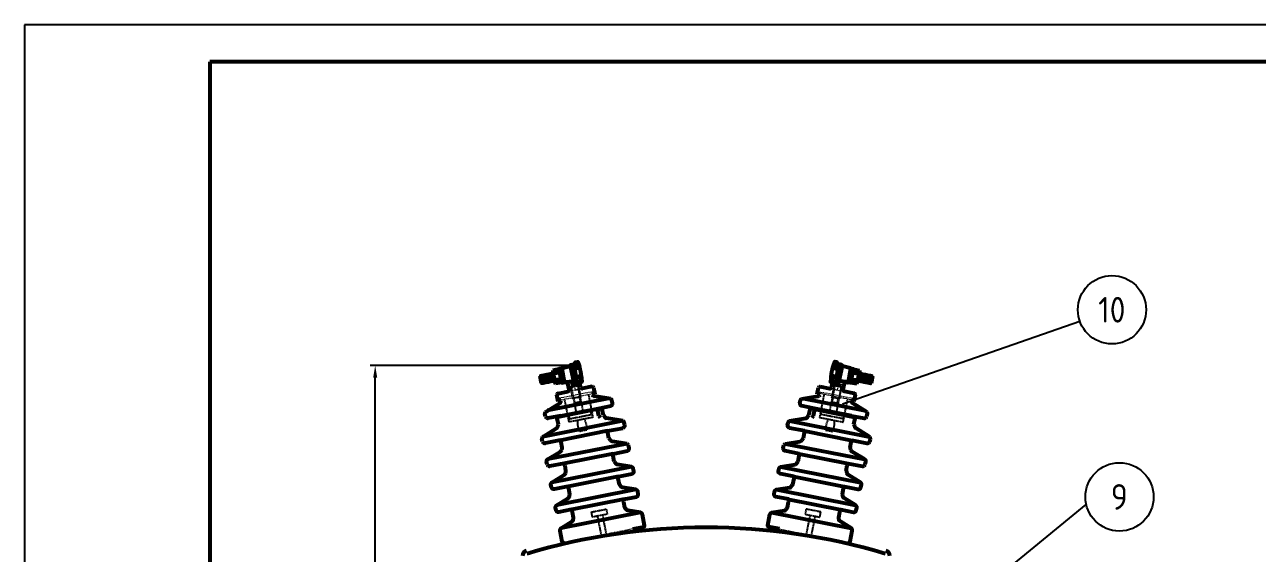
# Model space of a CAD drawing. Header units: millimetres. Extents: x 119255 to 128417, y -8474 to -5265.
# Drawn here: x 124628 to 126130, y -6438 to -5795 of the extents above; entities that cross this region are included whole.
import ezdxf
from ezdxf.enums import TextEntityAlignment as Align

# ---------------------------------------------------------------- set-up
doc = ezdxf.new("R2010")
doc.units = ezdxf.units.MM
doc.header["$LTSCALE"] = 3
doc.linetypes.add('CENTER', pattern=[2, 1.25, -0.25, 0.25, -0.25])
doc.linetypes.add('HIDDEN', pattern=[0.375, 0.25, -0.125])
for name, color, linetype in [('A', 3, 'Continuous'), ('D', 11, 'HIDDEN'), ('S', 254, 'Continuous')]:
    doc.layers.add(name, color=color, linetype=linetype)
for name, color, linetype, lineweight in [('图层1', 1, 'CENTER', 13), ('标注、文本', 3, 'Continuous', 25), ('粗实线', 4, 'Continuous', 53)]:
    doc.layers.add(name, color=color, linetype=linetype, lineweight=lineweight)
doc.styles.add('ST_WIN', font='isocp2.shx', dxfattribs={"bigfont": 'hzdxfst.shx'})
doc.styles.add('TH_GBDIM', font='romans.shx', dxfattribs={"width": 0.8, "bigfont": 'gbcbig.shx'})
doc.dimstyles.new('TH_GBDIM1', dxfattribs={"dimscale": 3, "dimtxt": 3.5, "dimasz": 2.5, "dimexe": 2, "dimexo": 0, "dimgap": 1.5, "dimtad": 1, "dimdec": 1, "dimzin": 0, "dimdsep": 46, "dimtxsty": 'TH_GBDIM', "dimcen": 2.5, "dimclrd": 3, "dimclre": 256, "dimclrt": 2, "dimadec": 0, "dimazin": 0, "dimtfac": 0.714286, "dimtdec": 1, "dimtmove": 0, "dimatfit": 3, "dimfxl": 0, "dimtzin": 0, "dimlwd": -1, "dimlwe": -1, "dimarcsym": 0})

# ---------------------------------------------------------------- blocks, each defined once
blk = doc.blocks.new('*D12')
at = {"layer": 'Defpoints', "color": 0}
for p in [(125054.7, -6209.7), (125291.7, -6209.7), (125212.6, -7304.6)]:
    blk.add_point(p, dxfattribs=at)
at = {"layer": '标注、文本'}
for p, q in [((125291.7, -6209.7), (125048.7, -6209.7)), ((125212.6, -7304.6), (125048.7, -7304.6))]:
    blk.add_line(p, q, dxfattribs=at)
at = {"layer": '标注、文本', "color": 3}
blk.add_line((125054.7, -7289.6), (125054.7, -6224.7), dxfattribs=at)
for points in [[(125052.2, -6224.7), (125057.2, -6224.7), (125054.7, -6209.7)], [(125052.2, -7289.6), (125057.2, -7289.6), (125054.7, -7304.6)]]:
    blk.add_solid(points, dxfattribs=at)
at = {"layer": '标注、文本', "color": 2, "insert": (125037.7, -6757.2), "char_height": 21, "attachment_point": 5, "rotation": 90, "style": 'TH_GBDIM'}
blk.add_mtext("50.79''", dxfattribs=at)

msp = doc.modelspace()

# ---------------------------------------------------------------- linework, layer by layer
at = {"layer": 'A'}
msp.add_line((125624.33, -6256.29), (125913.36, -6155.54), dxfattribs=at)
for centre in [(125952.62, -6141.86), (125961.75, -6369.71)]:
    msp.add_circle(centre, 41.58, dxfattribs=at)
at = {"layer": 'D'}
for p, q in [((125301.41, -6234.34), (125304.01, -6247.48)), ((125614.73, -6234.34), (125612.14, -6247.48)), ((125293.64, -6235.88), (125299.47, -6266.56)), ((125296.8, -6248.9), (125295.48, -6249.16)), ((125298.09, -6255.42), (125296.8, -6248.9)), ((125304.01, -6247.48), (125303.47, -6247.59)), ((125303.47, -6247.59), (125304.75, -6254.11)), ((125304.01, -6247.48), (125304.25, -6247.43)), ((125304.25, -6247.43), (125307.7, -6264.93)), ((125314.51, -6244.95), (125320.01, -6272.84)), ((125601.64, -6244.95), (125596.13, -6272.84)), ((125611.89, -6247.43), (125608.44, -6264.93)), ((125612.68, -6247.59), (125611.39, -6254.11)), ((125612.14, -6247.48), (125611.89, -6247.43)), ((125612.14, -6247.48), (125612.68, -6247.59)), ((125622.5, -6235.88), (125616.68, -6266.56)), ((125618.06, -6255.42), (125619.34, -6248.9)), ((125619.34, -6248.9), (125620.67, -6249.16)), ((125291.09, -6278.55), (125285.58, -6250.66)), ((125304.75, -6254.11), (125298.09, -6255.42)), ((125611.39, -6254.11), (125618.06, -6255.42)), ((125625.06, -6278.55), (125630.56, -6250.66)), ((125320.01, -6272.84), (125291.09, -6278.55)), ((125596.13, -6272.84), (125625.06, -6278.55)), ((125325.46, -6393.13), (125330.04, -6416.31)), ((125331.61, -6391.91), (125336.18, -6415.1)), ((125584.54, -6391.91), (125579.96, -6415.1)), ((125584.54, -6391.91), (125579.96, -6415.1)), ((125590.69, -6393.13), (125586.11, -6416.31)), ((125590.69, -6393.13), (125586.11, -6416.31))]:
    msp.add_line(p, q, dxfattribs=at)
for points in [[(125296.79, -6231.3), (125293.32, -6234.36), (125293.64, -6235.88), (125301.41, -6234.34), (125301.11, -6232.82), (125301.41, -6234.34), (125302.2, -6234.19), (125304.79, -6247.33), (125305.73, -6247.96), (125294.85, -6250.1), (125295.48, -6249.16), (125292.88, -6236.03), (125293.64, -6235.88)], [(125619.35, -6231.3), (125622.82, -6234.36), (125622.5, -6235.88), (125614.73, -6234.34), (125615.03, -6232.82), (125614.73, -6234.34), (125613.95, -6234.19), (125611.35, -6247.33), (125610.41, -6247.96), (125621.3, -6250.1), (125620.67, -6249.16), (125623.26, -6236.03), (125622.5, -6235.88)], [(125309.81, -6274.86), (125310.04, -6275.98), (125311.58, -6280.47), (125312.2, -6283.6), (125312.46, -6286.2), (125312.47, -6288.34), (125303.94, -6290.02), (125302.8, -6287.04), (125301.99, -6283.99), (125301.55, -6280.33), (125301.51, -6277.67), (125301.28, -6276.54)], [(125606.33, -6274.86), (125606.11, -6275.98), (125604.56, -6280.47), (125603.94, -6283.6), (125603.68, -6286.2), (125603.67, -6288.34), (125612.2, -6290.02), (125613.35, -6287.04), (125614.15, -6283.99), (125614.6, -6280.33), (125614.64, -6277.67), (125614.86, -6276.54)]]:
    msp.add_lwpolyline(points, dxfattribs=at)
for points in [[(125309.32, -6266.14), (125298.29, -6268.32), (125291.08, -6269.74, 0.2828752), (125290.52, -6270.26, 0.1118496), (125290.5, -6270.67), (125291.28, -6274.64), (125318.34, -6269.3), (125317.56, -6265.33, 0.4142136), (125316.62, -6264.7), (125309.24, -6266.13)], [(125606.83, -6266.14), (125617.86, -6268.32), (125625.06, -6269.74, -0.2828752), (125625.62, -6270.26, -0.1118496), (125625.64, -6270.67), (125624.86, -6274.64), (125597.8, -6269.3), (125598.58, -6265.33, -0.4142136), (125599.52, -6264.7), (125606.91, -6266.13)]]:
    msp.add_lwpolyline(points, format="xyb", dxfattribs=at)
for points in [[(125336.26, -6384.53), (125337.49, -6390.75), (125319.55, -6394.29), (125318.32, -6388.06)], [(125579.88, -6384.53), (125578.65, -6390.75), (125596.59, -6394.29), (125597.82, -6388.06)], [(125579.88, -6384.53), (125578.65, -6390.75), (125596.59, -6394.29), (125597.82, -6388.06)]]:
    msp.add_lwpolyline(points, close=True, dxfattribs=at)
for centre, start, end in [((125298, -6266.85), 281.16, 11.16), ((125309.17, -6264.64), 191.16, 281.16), ((125606.97, -6264.64), 258.84, 348.84), ((125618.15, -6266.85), 168.84, 258.84)]:
    msp.add_arc(centre, 1.5, start, end, dxfattribs=at)
at = {"layer": '图层1'}
for p, q in [((125296.79, -6231.3), (125298.42, -6239.57)), ((125619.35, -6231.3), (125617.72, -6239.57)), ((125319.88, -6241.7), (125279.35, -6249.54)), ((125280.14, -6249.39), (125280.58, -6251.64)), ((125280.58, -6251.64), (125319.51, -6243.96)), ((125307.44, -6237.79), (125289.4, -6241.35)), ((125298.42, -6239.57), (125307.44, -6237.79)), ((125319.51, -6243.96), (125319.09, -6241.85)), ((125320.53, -6245.03), (125319.88, -6241.7)), ((125595.61, -6245.03), (125596.27, -6241.7)), ((125596.27, -6241.7), (125636.79, -6249.54)), ((125596.64, -6243.96), (125597.05, -6241.85)), ((125635.56, -6251.64), (125596.64, -6243.96)), ((125617.72, -6239.57), (125608.7, -6237.79)), ((125608.7, -6237.79), (125626.74, -6241.35)), ((125636.01, -6249.39), (125635.56, -6251.64)), ((125279.35, -6249.54), (125280.04, -6253.02)), ((125636.79, -6249.54), (125636.1, -6253.02)), ((125564.94, -6344.86), (125625.97, -6356.92)), ((125557.63, -6372.41), (125621.2, -6384.95)), ((125368.77, -6408.66), (125284.17, -6425.37)), ((125547.37, -6408.66), (125631.97, -6425.37)), ((125547.37, -6408.66), (125631.97, -6425.37))]:
    msp.add_line(p, q, dxfattribs=at)
at = {"layer": '标注、文本'}
for p, q in [((124627.52, -5794.75), (124627.52, -8474.14)), ((128416.56, -5794.75), (124627.52, -5794.75)), ((125732.29, -6533.59), (125921.17, -6378.79))]:
    msp.add_line(p, q, dxfattribs=at)
at = {"layer": '粗实线'}
for p, q in [((124853.06, -5839.86), (124853.06, -8429.03)), ((128371.45, -5839.86), (124853.06, -5839.86))]:
    msp.add_line(p, q, dxfattribs=at)
at = {"layer": '粗实线', "ltscale": 2}
for p, q in [((125271.26, -6215.76), (125271.08, -6217.43)), ((125271.08, -6217.43), (125272.05, -6219.73)), ((125278.47, -6214.34), (125271.26, -6215.76)), ((125279.25, -6218.31), (125272.05, -6219.73)), ((125292.5, -6210.05), (125296.26, -6228.61)), ((125623.65, -6210.05), (125619.89, -6228.61)), ((125636.89, -6218.31), (125644.1, -6219.73)), ((125637.67, -6214.34), (125644.88, -6215.76)), ((125645.06, -6217.43), (125644.1, -6219.73)), ((125644.88, -6215.76), (125645.06, -6217.43)), ((125255.5, -6222.85), (125257.11, -6231.03)), ((125256.03, -6223.2), (125258.26, -6230.49)), ((125256.65, -6222.3), (125259.17, -6231.09)), ((125257.55, -6222.9), (125259.79, -6230.15)), ((125258.17, -6221.96), (125260.73, -6230.78)), ((125259.12, -6222.59), (125261.31, -6229.85)), ((125259.68, -6221.69), (125262.26, -6230.48)), ((125260.63, -6222.29), (125262.88, -6229.54)), ((125261.26, -6221.35), (125263.82, -6230.17)), ((125262.2, -6221.98), (125264.4, -6229.24)), ((125262.79, -6221.05), (125265.44, -6229.8)), ((125263.73, -6221.68), (125265.95, -6228.93)), ((125264.35, -6220.74), (125266.91, -6229.56)), ((125265.29, -6221.37), (125267.49, -6228.63)), ((125265.91, -6220.47), (125268.44, -6229.26)), ((125266.81, -6221.07), (125269.06, -6228.32)), ((125267.44, -6220.13), (125270, -6228.95)), ((125270.58, -6228.02), (125268.38, -6220.76)), ((125268.96, -6219.83), (125271.51, -6228.65)), ((125269.9, -6220.46), (125272.14, -6227.71)), ((125270.56, -6219.52), (125273.08, -6228.34)), ((125280.83, -6226.3), (125273.62, -6227.73)), ((125281.61, -6230.27), (125274.41, -6231.7)), ((125280.31, -6221.06), (125283.06, -6222.91)), ((125290.25, -6235.35), (125289.93, -6233.71)), ((125296.26, -6228.61), (125296.67, -6229.39)), ((125297.88, -6219.81), (125299.18, -6226.4)), ((125299.18, -6226.4), (125298.88, -6224.84)), ((125298.88, -6224.84), (125298.88, -6224.84)), ((125305.04, -6236.22), (125304.32, -6232.57)), ((125611.1, -6236.22), (125611.82, -6232.57)), ((125618.26, -6219.81), (125616.96, -6226.4)), ((125616.96, -6226.4), (125617.27, -6224.84)), ((125617.27, -6224.84), (125617.27, -6224.84)), ((125619.89, -6228.61), (125619.48, -6229.39)), ((125625.89, -6235.35), (125626.21, -6233.71)), ((125635.84, -6221.06), (125633.08, -6222.91)), ((125634.53, -6230.27), (125641.74, -6231.7)), ((125635.31, -6226.3), (125642.52, -6227.73)), ((125645.58, -6219.52), (125643.06, -6228.34)), ((125646.24, -6220.46), (125644, -6227.71)), ((125647.18, -6219.83), (125644.63, -6228.65)), ((125645.57, -6228.02), (125647.76, -6220.76)), ((125648.7, -6220.13), (125646.15, -6228.95)), ((125649.33, -6221.07), (125647.09, -6228.32)), ((125650.23, -6220.47), (125647.71, -6229.26)), ((125650.85, -6221.37), (125648.66, -6228.63)), ((125651.79, -6220.74), (125649.23, -6229.56)), ((125652.42, -6221.68), (125650.19, -6228.93)), ((125653.36, -6221.05), (125650.7, -6229.8)), ((125653.95, -6221.98), (125651.74, -6229.24)), ((125654.88, -6221.35), (125652.32, -6230.17)), ((125655.51, -6222.29), (125653.26, -6229.54)), ((125656.47, -6221.69), (125653.88, -6230.48)), ((125657.03, -6222.59), (125654.83, -6229.85)), ((125657.97, -6221.96), (125655.41, -6230.78)), ((125658.6, -6222.9), (125656.35, -6230.15)), ((125659.49, -6222.3), (125656.97, -6231.09)), ((125660.12, -6223.2), (125657.88, -6230.49)), ((125660.65, -6222.85), (125659.03, -6231.03)), ((125277.84, -6253.46), (125276.28, -6245.57)), ((125277.54, -6243.69), (125289.4, -6241.35)), ((125290.97, -6239), (125290.25, -6235.35)), ((125319.26, -6235.46), (125307.39, -6237.8)), ((125319.27, -6245.28), (125322.69, -6244.61)), ((125322.69, -6244.61), (125321.13, -6236.72)), ((125341.67, -6250.44), (125321.78, -6247.23)), ((125574.48, -6250.44), (125594.36, -6247.23)), ((125593.45, -6244.61), (125595.01, -6236.72)), ((125596.87, -6245.28), (125593.45, -6244.61)), ((125596.89, -6235.46), (125608.75, -6237.8)), ((125625.17, -6239), (125625.89, -6235.35)), ((125638.61, -6243.69), (125626.74, -6241.35)), ((125638.31, -6253.46), (125639.87, -6245.57)), ((125262.5, -6266.06), (125279.67, -6255.54)), ((125338.97, -6250.01), (125264.83, -6264.63)), ((125331.45, -6261.76), (125275.27, -6272.87)), ((125281.25, -6252.78), (125277.84, -6253.46)), ((125281.04, -6271.01), (125326.49, -6262.04)), ((125326.39, -6262.06), (125341.87, -6258.96)), ((125332.92, -6270.24), (125331.46, -6263.24)), ((125344.07, -6255.67), (125343.3, -6252)), ((125572.07, -6255.67), (125572.84, -6252)), ((125589.76, -6262.06), (125574.27, -6258.96)), ((125577.18, -6250.01), (125651.32, -6264.63)), ((125583.23, -6270.24), (125584.68, -6263.24)), ((125584.7, -6261.76), (125640.87, -6272.87)), ((125635.1, -6271.01), (125589.66, -6262.04)), ((125634.89, -6252.78), (125638.31, -6253.46)), ((125653.65, -6266.06), (125636.47, -6255.54)), ((125356.45, -6277.21), (125258.84, -6296.46)), ((125262.25, -6271.81), (125261.58, -6268.12)), ((125281.04, -6271.01), (125265.54, -6274.01)), ((125277.96, -6281.08), (125276.65, -6274.05)), ((125327.31, -6270.87), (125326.03, -6264.91)), ((125356.45, -6277.21), (125336.76, -6273.96)), ((125559.7, -6277.21), (125579.39, -6273.96)), ((125559.7, -6277.21), (125657.3, -6296.46)), ((125588.84, -6270.87), (125590.11, -6264.91)), ((125635.1, -6271.01), (125650.6, -6274.01)), ((125638.18, -6281.08), (125639.49, -6274.05)), ((125653.89, -6271.81), (125654.57, -6268.12)), ((125258.84, -6296.46), (125275.82, -6285.98)), ((125338.03, -6289.45), (125280.24, -6300.87)), ((125338.03, -6289.45), (125356.32, -6285.84)), ((125339.42, -6298.29), (125338.04, -6291.84)), ((125358.88, -6282.32), (125358.33, -6279.53)), ((125557.26, -6282.32), (125557.81, -6279.53)), ((125578.11, -6289.45), (125559.83, -6285.84)), ((125576.73, -6298.29), (125578.1, -6291.84)), ((125578.11, -6289.45), (125635.91, -6300.87)), ((125657.3, -6296.46), (125640.32, -6285.98)), ((125258.53, -6302.11), (125257.98, -6299.33)), ((125280.53, -6300.79), (125262.24, -6304.4)), ((125361.2, -6304.89), (125264.96, -6323.88)), ((125282.6, -6309.5), (125281.42, -6303.01)), ((125361.2, -6304.89), (125343.8, -6302.16)), ((125364.37, -6310.38), (125363.59, -6306.71)), ((125551.78, -6310.38), (125552.55, -6306.71)), ((125554.95, -6304.89), (125572.35, -6302.16)), ((125554.95, -6304.89), (125651.18, -6323.88)), ((125633.54, -6309.5), (125634.72, -6303.01)), ((125635.62, -6300.79), (125653.9, -6304.4)), ((125657.61, -6302.11), (125658.16, -6299.33)), ((125264.96, -6323.88), (125280.02, -6314.74)), ((125344.61, -6317.13), (125285.03, -6328.89)), ((125345.93, -6326.39), (125344.55, -6319.89)), ((125344.61, -6317.13), (125362.16, -6313.64)), ((125571.53, -6317.13), (125553.99, -6313.64)), ((125570.21, -6326.39), (125571.6, -6319.89)), ((125571.53, -6317.13), (125631.12, -6328.89)), ((125651.18, -6323.88), (125636.12, -6314.74)), ((125264.11, -6330.15), (125263.44, -6326.47)), ((125284.95, -6328.9), (125267.4, -6332.33)), ((125367.08, -6332.94), (125270.17, -6352.06)), ((125287.25, -6337.97), (125286.06, -6331.43)), ((125549.06, -6332.94), (125645.98, -6352.06)), ((125549.06, -6332.94), (125645.98, -6352.06)), ((125628.89, -6337.97), (125630.08, -6331.43)), ((125631.19, -6328.9), (125648.75, -6332.33)), ((125652.03, -6330.15), (125652.71, -6326.47)), ((125351.2, -6344.86), (125290.18, -6356.92)), ((125564.94, -6344.86), (125625.97, -6356.92)), ((125372.21, -6360.73), (125275.98, -6379.71)), ((125543.93, -6360.73), (125640.16, -6379.71)), ((125543.93, -6360.73), (125640.16, -6379.71)), ((125358.51, -6372.41), (125294.94, -6384.95)), ((125557.63, -6372.41), (125621.2, -6384.95)), ((125378.09, -6388.73), (125281.17, -6407.85)), ((125538.05, -6388.73), (125634.97, -6407.85)), ((125538.05, -6388.73), (125634.97, -6407.85))]:
    msp.add_line(p, q, dxfattribs=at)
for points in [[(125281.42, -6213.3), (125278.87, -6213.8), (125282.19, -6230.62), (125284.73, -6230.07)], [(125634.72, -6213.3), (125637.27, -6213.8), (125633.95, -6230.62), (125631.41, -6230.07)], [(125296.67, -6230.72), (125296.79, -6231.3), (125301.11, -6232.82), (125293.32, -6234.36)], [(125619.47, -6230.72), (125619.35, -6231.3), (125615.03, -6232.82), (125622.82, -6234.36)]]:
    msp.add_lwpolyline(points, dxfattribs=at)
for points in [[(125289.93, -6233.71), (125289.48, -6231.42, 0.2164543), (125288.6, -6230.19, 0.1467602), (125287.13, -6229.85), (125285.32, -6230.21, -0.216222), (125284.73, -6230.07, -0.1283851), (125284.39, -6229.62), (125281.27, -6213.84, -0.2363214), (125281.42, -6213.3, -0.137645), (125282.03, -6212.92), (125291.93, -6210.52, 0.1180817), (125292.25, -6210.35, 0.2392412), (125292.53, -6209.68, -0.185592), (125292.68, -6209.17, -0.1492891), (125293.13, -6208.85), (125298.57, -6207.78), (125298.29, -6206.36, -0.1625855), (125298.33, -6206.04, -0.2351814), (125298.77, -6205.7), (125301.07, -6205.25, -0.1930116), (125301.6, -6205.35, -0.2164792), (125301.75, -6205.57), (125302.91, -6208.86), (125303.6, -6211.37, -0.3059655), (125303.2, -6212.57, -0.2115166), (125302.32, -6212.78), (125298.61, -6213.68, 0.1243522), (125297.53, -6214.25), (125299.1, -6222.85, 0.2324838), (125300.08, -6223.99, 0.1376313), (125301.21, -6224.27), (125302.64, -6224.04, -0.226514), (125303.99, -6224.43, -0.1292936), (125305.02, -6228.1)], [(125282.03, -6212.92), (125282.08, -6213.21), (125282.06, -6213.68), (125285.18, -6229.52), (125285.36, -6229.89), (125286.23, -6230.03, -0.0054367), (125289.59, -6229.41, -0.0203145), (125293.41, -6229.12, -0.0727912), (125295.36, -6229.19, -0.1415075), (125296.19, -6229.79, -0.0785824), (125296.67, -6230.72, -0.3890739)], [(125297.88, -6219.81), (125296.69, -6213.73), (125296.58, -6213.21, -0.0789088), (125296.55, -6212.25, -0.0024549), (125296.66, -6211.34, -0.1042686), (125297.15, -6209.96, -0.0677477), (125298.64, -6208.12, -0.1370618), (125299.65, -6207.59, -0.2504389), (125300.54, -6207.85, -0.0643039), (125301.12, -6208.58, -0.2071454), (125301.44, -6211.01, -0.182921), (125300.76, -6211.93, -0.0004162), (125299.19, -6212.34, 0.2687796), (125297.53, -6214.25, 0.4991019)], [(125626.21, -6233.71), (125626.66, -6231.42, -0.2164543), (125627.54, -6230.19, -0.1467602), (125629.01, -6229.85), (125630.83, -6230.21, 0.216222), (125631.41, -6230.07, 0.1283851), (125631.76, -6229.62), (125634.87, -6213.84, 0.2363214), (125634.72, -6213.3, 0.137645), (125634.12, -6212.92), (125624.22, -6210.52, -0.1180817), (125623.89, -6210.35, -0.2392412), (125623.62, -6209.68, 0.185592), (125623.46, -6209.17, 0.1492891), (125623.02, -6208.85), (125617.58, -6207.78), (125617.86, -6206.36, 0.1625855), (125617.82, -6206.04, 0.2351814), (125617.38, -6205.7), (125615.07, -6205.25, 0.1930116), (125614.54, -6205.35, 0.2164792), (125614.4, -6205.57), (125613.24, -6208.86), (125612.54, -6211.37, 0.3059655), (125612.94, -6212.57, 0.2115166), (125613.83, -6212.78), (125617.53, -6213.68, -0.1243522), (125618.62, -6214.25), (125617.05, -6222.85, -0.2324838), (125616.06, -6223.99, -0.1376313), (125614.93, -6224.27), (125613.5, -6224.04, 0.226514), (125612.15, -6224.43, 0.1292936), (125611.12, -6228.1)], [(125618.26, -6219.81), (125619.46, -6213.73), (125619.56, -6213.21, 0.0789088), (125619.6, -6212.25, 0.0024549), (125619.48, -6211.34, 0.1042686), (125619, -6209.96, 0.0677477), (125617.51, -6208.12, 0.1370618), (125616.49, -6207.59, 0.2504389), (125615.6, -6207.85, 0.0643039), (125615.03, -6208.58, 0.2071454), (125614.7, -6211.01, 0.182921), (125615.38, -6211.93, 0.0004162), (125616.96, -6212.34, -0.2687796), (125618.62, -6214.25, -0.4991019)], [(125634.12, -6212.92), (125634.06, -6213.21), (125634.08, -6213.68), (125630.96, -6229.52), (125630.79, -6229.89), (125629.92, -6230.03, 0.0054367), (125626.55, -6229.41, 0.0203145), (125622.74, -6229.12, 0.0727912), (125620.79, -6229.19, 0.1415075), (125619.96, -6229.79, 0.0785824), (125619.47, -6230.72, 0.3890739)], [(125298.53, -6223.1), (125299.18, -6226.4, 0.1884653), (125300.85, -6229.01, 0.1254853), (125302.92, -6229.84, 0.1480521), (125304.45, -6229.59, 0.2611045), (125305.02, -6228.1, 0.8298267)], [(125299.46, -6223.39), (125304.41, -6222.42, -0.2020733), (125305.42, -6222.62, -0.1894523), (125305.99, -6223.48, -0.0369855), (125306.42, -6229.76, 0.1404341)], [(125304.32, -6232.57), (125303.97, -6230.53), (125306.12, -6230.08, 0.0767418), (125306.27, -6230.03, 0.2210318), (125306.42, -6229.76, 59.2333656)], [(125616.69, -6223.39), (125611.74, -6222.42, 0.2020733), (125610.73, -6222.62, 0.1894523), (125610.15, -6223.48, 0.0369855), (125609.73, -6229.76, -0.1404341)], [(125611.82, -6232.57), (125612.17, -6230.53), (125610.02, -6230.08, -0.0767418), (125609.88, -6230.03, -0.2210318), (125609.73, -6229.76, -59.2333656)], [(125617.61, -6223.1), (125616.96, -6226.4, -0.1884653), (125615.3, -6229.01, -0.1254853), (125613.22, -6229.84, -0.1480521), (125611.7, -6229.59, -0.2611045), (125611.12, -6228.1, -0.8298267)], [(125356.27, -6358.17, -0.2008106), (125353.95, -6356.72, -0.0160188), (125352.43, -6354.44), (125351, -6347.42, -0.1267309), (125351.06, -6346.13, 0.0958523), (125351.2, -6344.86), (125367.33, -6341.68, 0.1985628), (125369.37, -6340.32, 0.1784966), (125369.87, -6338.27), (125369.22, -6334.96, 0.1972819), (125368.38, -6333.7, 0.0325438), (125367.08, -6332.94), (125349.77, -6330.11)], [(125559.87, -6358.17, 0.2008106), (125562.2, -6356.72, 0.0160188), (125563.71, -6354.44), (125565.15, -6347.42, 0.1267309), (125565.08, -6346.13, -0.0958523), (125564.94, -6344.86), (125548.81, -6341.68, -0.1985628), (125546.77, -6340.32, -0.1784966), (125546.28, -6338.27), (125546.93, -6334.96, -0.1972819), (125547.76, -6333.7, -0.0325438), (125549.06, -6332.94), (125566.37, -6330.11)], [(125559.87, -6358.17, 0.2008106), (125562.2, -6356.72, 0.0160188), (125563.71, -6354.44), (125565.15, -6347.42, 0.1267309), (125565.08, -6346.13, -0.0958523), (125564.94, -6344.86), (125548.81, -6341.68, -0.1985628), (125546.77, -6340.32, -0.1784966), (125546.28, -6338.27), (125546.93, -6334.96, -0.1972819), (125547.76, -6333.7, -0.0325438), (125549.06, -6332.94), (125566.37, -6330.11)], [(125289.75, -6371.29, 0.2008106), (125291.35, -6369.07, 0.0160188), (125291.89, -6366.39), (125290.55, -6359.34, 0.1267309), (125290, -6358.18, -0.0958523), (125289.39, -6357.05), (125273.26, -6360.23, -0.1985628), (125270.86, -6359.75, -0.1784966), (125269.62, -6358.05), (125268.96, -6354.74, -0.1972819), (125269.26, -6353.26, -0.0325438), (125270.17, -6352.06), (125285.11, -6342.87)], [(125626.39, -6371.29, -0.2008106), (125624.79, -6369.07, -0.0160188), (125624.25, -6366.39), (125625.59, -6359.34, -0.1267309), (125626.14, -6358.18, 0.0958523), (125626.76, -6357.05), (125642.89, -6360.23, 0.1985628), (125645.29, -6359.75, 0.1784966), (125646.53, -6358.05), (125647.18, -6354.74, 0.1972819), (125646.89, -6353.26, 0.0325438), (125645.98, -6352.06), (125631.03, -6342.87)], [(125626.39, -6371.29, -0.2008106), (125624.79, -6369.07, -0.0160188), (125624.25, -6366.39), (125625.59, -6359.34, -0.1267309), (125626.14, -6358.18, 0.0958523), (125626.76, -6357.05), (125642.89, -6360.23, 0.1985628), (125645.29, -6359.75, 0.1784966), (125646.53, -6358.05), (125647.18, -6354.74, 0.1972819), (125646.89, -6353.26, 0.0325438), (125645.98, -6352.06), (125631.03, -6342.87)], [(125368.77, -6408.66), (125381.97, -6406.08, 0.2647505), (125382.78, -6405.38, 0.0852176), (125382.96, -6404.35), (125380.35, -6391.16, 0.130917), (125379.67, -6389.76, 0.1379774), (125378.09, -6388.73), (125362.78, -6386.22, -0.1969111), (125360.44, -6384.79, -0.0243747), (125358.93, -6382.5), (125357.55, -6376, -0.0868957), (125357.49, -6374.25, -0.0310161), (125357.83, -6372.53), (125373.17, -6369.48, 0.2217455), (125374.85, -6368.24, 0.0936117), (125375.4, -6366.57), (125374.72, -6362.88, 0.2246274), (125373.6, -6361.32, 0.0517599), (125372.21, -6360.73), (125356.27, -6358.17)], [(125547.37, -6408.66), (125534.17, -6406.08, -0.2647505), (125533.37, -6405.38, -0.0852176), (125533.19, -6404.35), (125535.79, -6391.16, -0.130917), (125536.47, -6389.76, -0.1379774), (125538.05, -6388.73), (125553.37, -6386.22, 0.1969111), (125555.7, -6384.79, 0.0243747), (125557.21, -6382.5), (125558.59, -6376, 0.0868957), (125558.66, -6374.25, 0.0310161), (125558.31, -6372.53), (125542.97, -6369.48, -0.2217455), (125541.29, -6368.24, -0.0936117), (125540.74, -6366.57), (125541.42, -6362.88, -0.2246274), (125542.54, -6361.32, -0.0517599), (125543.93, -6360.73), (125559.87, -6358.17)], [(125547.37, -6408.66), (125534.17, -6406.08, -0.2647505), (125533.37, -6405.38, -0.0852176), (125533.19, -6404.35), (125535.79, -6391.16, -0.130917), (125536.47, -6389.76, -0.1379774), (125538.05, -6388.73), (125553.37, -6386.22, 0.1969111), (125555.7, -6384.79, 0.0243747), (125557.21, -6382.5), (125558.59, -6376, 0.0868957), (125558.66, -6374.25, 0.0310161), (125558.31, -6372.53), (125542.97, -6369.48, -0.2217455), (125541.29, -6368.24, -0.0936117), (125540.74, -6366.57), (125541.42, -6362.88, -0.2246274), (125542.54, -6361.32, -0.0517599), (125543.93, -6360.73), (125559.87, -6358.17)], [(125284.17, -6425.37), (125284.17, -6425.37, -0.2647505), (125283.16, -6425.03, -0.0852176), (125282.61, -6424.15), (125280, -6410.95, -0.130917), (125280.11, -6409.41, -0.1379774), (125281.17, -6407.85), (125294.39, -6399.71, 0.1969111), (125296, -6397.5, 0.0243747), (125296.53, -6394.81), (125295.34, -6388.27, 0.0868957), (125294.74, -6386.63, 0.0310161), (125293.76, -6385.17), (125278.41, -6388.17, -0.2217455), (125276.39, -6387.67, -0.0936117), (125275.25, -6386.33), (125274.47, -6382.66, -0.2246274), (125274.92, -6380.79, -0.0517599), (125275.98, -6379.71), (125289.75, -6371.29)], [(125631.97, -6425.37), (125631.97, -6425.37, 0.2647505), (125632.98, -6425.03, 0.0852176), (125633.54, -6424.15), (125636.14, -6410.95, 0.130917), (125636.04, -6409.41, 0.1379774), (125634.97, -6407.85), (125621.75, -6399.71, -0.1969111), (125620.14, -6397.5, -0.0243747), (125619.62, -6394.81), (125620.8, -6388.27, -0.0868957), (125621.41, -6386.63, -0.0310161), (125622.38, -6385.17), (125637.73, -6388.17, 0.2217455), (125639.76, -6387.67, 0.0936117), (125640.9, -6386.33), (125641.67, -6382.66, 0.2246274), (125641.23, -6380.79, 0.0517599), (125640.16, -6379.71), (125626.39, -6371.29)], [(125631.97, -6425.37), (125631.97, -6425.37, 0.2647505), (125632.98, -6425.03, 0.0852176), (125633.54, -6424.15), (125636.14, -6410.95, 0.130917), (125636.04, -6409.41, 0.1379774), (125634.97, -6407.85), (125621.75, -6399.71, -0.1969111), (125620.14, -6397.5, -0.0243747), (125619.62, -6394.81), (125620.8, -6388.27, -0.0868957), (125621.41, -6386.63, -0.0310161), (125622.38, -6385.17), (125637.73, -6388.17, 0.2217455), (125639.76, -6387.67, 0.0936117), (125640.9, -6386.33), (125641.67, -6382.66, 0.2246274), (125641.23, -6380.79, 0.0517599), (125640.16, -6379.71), (125626.39, -6371.29)], [(125239.77, -6438.49, -0.1466437), (125676.37, -6438.49, -0.3847038)], [(125239.29, -6435.53, 0.3766562), (125234.07, -6441.48)], [(125682.07, -6441.48, 0.3766562), (125676.85, -6435.53)]]:
    msp.add_lwpolyline(points, format="xyb", dxfattribs=at)
for centre, radius, start, end in [((125275.43, -6217), 4.35, 163.43129, 218.88871), ((125275.09, -6217.07), 4.34, 343.39929, 38.92071), ((125264.02, -6225.47), 16.83, 357.15819, 25.16181), ((125297.98, -6212.3), 1.52, 294.65341, 2.43311), ((125251.54, -6227.93), 54.64, 4.67536, 17.64464), ((125664.61, -6227.93), 54.64, 162.35536, 175.32464), ((125618.17, -6212.3), 1.52, 177.56689, 245.34659), ((125652.12, -6225.47), 16.83, 154.83819, 182.84181), ((125641.05, -6217.07), 4.34, 141.07929, 196.60071), ((125640.71, -6217), 4.35, 321.11129, 16.56871), ((125288.88, -6220.57), 16.85, 177.17429, 205.14571), ((125277.79, -6228.97), 4.35, 163.43129, 218.88871), ((125277.45, -6229.03), 4.34, 343.3994, 38.92053), ((125300.58, -6224.49), 1.26, 14.65534, 93.80155), ((125615.56, -6224.49), 1.26, 86.19845, 165.34466), ((125638.69, -6229.03), 4.34, 141.07947, 196.6006), ((125638.35, -6228.97), 4.35, 321.11129, 16.56871), ((125627.27, -6220.57), 16.85, 334.85429, 2.82571), ((125277.76, -6245.27), 1.51, 143.24069, 191.16), ((125278.04, -6245.48), 1.86, 105.78924, 143.24069), ((125289.05, -6239.56), 1.82, 281.16, 330.05544), ((125288.35, -6239.16), 2.63, 330.05544, 3.41055), ((125307.53, -6235.37), 2.63, 198.90945, 232.26456), ((125307.04, -6236.01), 1.82, 232.26456, 281.16), ((125319.47, -6237.31), 1.86, 59.07931, 96.53076), ((125322.07, -6244.2), 3, 201.09295, 238.819), ((125319.65, -6237.01), 1.51, 11.16, 59.07931), ((125322.34, -6243.75), 3.52, 238.819, 260.83793), ((125593.8, -6243.75), 3.52, 279.16207, 301.181), ((125596.5, -6237.01), 1.51, 120.92069, 168.84), ((125594.07, -6244.2), 3, 301.181, 338.90705), ((125596.68, -6237.31), 1.86, 83.46924, 120.92069), ((125609.11, -6236.01), 1.82, 258.84, 307.73544), ((125608.61, -6235.37), 2.63, 307.73544, 341.09055), ((125627.79, -6239.16), 2.63, 176.58945, 209.94456), ((125627.1, -6239.56), 1.82, 209.94456, 258.84), ((125638.1, -6245.48), 1.86, 36.75931, 74.21076), ((125638.38, -6245.27), 1.51, 348.84, 36.75931), ((125277.83, -6252.54), 3.52, 301.48207, 323.501), ((125278.25, -6252.85), 3, 323.501, 1.22705), ((125330.1, -6264.04), 4.16, 154.93182, 192.04407), ((125325.79, -6262.03), 0.599, 334.93182, 356.47929), ((125334.76, -6262.46), 3.38, 168.10436, 184.7855), ((125335.48, -6262.4), 4.11, 184.7855, 191.76167), ((125344.57, -6247.61), 4.06, 224.35382, 242.44853), ((125341.37, -6256.47), 2.54, 281.34168, 330.43717), ((125342.14, -6252.25), 1.18, 11.92549, 62.44853), ((125340.25, -6255.83), 3.83, 330.43717, 2.42947), ((125575.89, -6255.83), 3.83, 177.57053, 209.56283), ((125574.77, -6256.47), 2.54, 209.56283, 258.65832), ((125574, -6252.25), 1.18, 117.55147, 168.07451), ((125571.58, -6247.61), 4.06, 297.55147, 315.64618), ((125580.66, -6262.4), 4.11, 348.23833, 355.2145), ((125581.39, -6262.46), 3.38, 355.2145, 11.89564), ((125590.35, -6262.03), 0.599, 183.52071, 205.06818), ((125586.05, -6264.04), 4.16, 347.95593, 25.06818), ((125637.89, -6252.85), 3, 178.77295, 216.499), ((125638.31, -6252.54), 3.52, 216.499, 238.51793), ((125262.74, -6267.91), 1.18, 139.87147, 190.39451), ((125258.74, -6264.54), 4.06, 319.87147, 337.96618), ((125265.85, -6270.51), 3.83, 199.89053, 231.88283), ((125265.06, -6271.52), 2.54, 231.88283, 280.97832), ((125273.31, -6274.59), 3.38, 17.5345, 34.21564), ((125272.61, -6274.8), 4.11, 10.55833, 17.5345), ((125281.58, -6270.75), 0.599, 205.84071, 227.38818), ((125278.36, -6274.25), 4.16, 10.27593, 47.38818), ((125339.71, -6264.99), 13.73, 205.36936, 217.4953), ((125351.31, -6259.9), 21.1, 209.33822, 216.79252), ((125337.36, -6270.33), 3.67, 216.79252, 260.6372), ((125354.69, -6280.71), 3.92, 40.98291, 63.38636), ((125355.37, -6280.12), 3.02, 11.16, 40.98291), ((125560.77, -6280.12), 3.02, 139.01709, 168.84), ((125561.45, -6280.71), 3.92, 116.61364, 139.01709), ((125578.79, -6270.33), 3.67, 279.3628, 323.20748), ((125564.83, -6259.9), 21.1, 323.20748, 330.66178), ((125576.43, -6264.99), 13.73, 322.5047, 334.63064), ((125637.78, -6274.25), 4.16, 132.61182, 169.72407), ((125634.56, -6270.75), 0.599, 312.61182, 334.15929), ((125643.53, -6274.8), 4.11, 162.4655, 169.44167), ((125642.84, -6274.59), 3.38, 145.78436, 162.4655), ((125651.09, -6271.52), 2.54, 259.02168, 308.11717), ((125650.29, -6270.51), 3.83, 308.11717, 340.10947), ((125657.41, -6264.54), 4.06, 202.03382, 220.12853), ((125653.4, -6267.91), 1.18, 349.60549, 40.12853), ((125273.89, -6282.85), 3.67, 301.6828, 345.52748), ((125257.02, -6278.5), 21.1, 345.52748, 352.98178), ((125343.15, -6290.57), 5.24, 167.6316, 180.80245), ((125344.06, -6290.55), 6.15, 180.80245, 192.0282), ((125355.7, -6282.69), 3.21, 281.16, 325.41084), ((125355.7, -6282.69), 3.21, 325.41084, 6.68919), ((125560.45, -6282.69), 3.21, 173.31081, 214.58916), ((125560.45, -6282.69), 3.21, 214.58916, 258.84), ((125572.08, -6290.55), 6.15, 347.9718, 359.19755), ((125573, -6290.57), 5.24, 359.19755, 12.3684), ((125659.13, -6278.5), 21.1, 187.01822, 194.47252), ((125642.25, -6282.85), 3.67, 194.47252, 238.3172), ((125260.94, -6298.75), 3.02, 161.33709, 191.16), ((125261.8, -6299.04), 3.92, 138.93364, 161.33709), ((125261.62, -6301.25), 3.21, 195.63081, 236.90916), ((125261.62, -6301.25), 3.21, 236.90916, 281.16), ((125276.22, -6303.77), 5.24, 21.51755, 34.6884), ((125275.37, -6304.11), 6.15, 10.2918, 21.51755), ((125273.51, -6309.17), 9.1, 340.60315, 357.95006), ((125347.7, -6294.53), 9.1, 204.36994, 221.71685), ((125344.55, -6297.34), 4.88, 221.71685, 261.07914), ((125363.63, -6300.28), 5.21, 242.13656, 254.88595), ((125361.79, -6307.09), 1.84, 11.92084, 74.88595), ((125554.35, -6307.09), 1.84, 105.11405, 168.07916), ((125552.51, -6300.28), 5.21, 285.11405, 297.86344), ((125571.59, -6297.34), 4.88, 278.92086, 318.28315), ((125568.44, -6294.53), 9.1, 318.28315, 335.63006), ((125642.63, -6309.17), 9.1, 182.04994, 199.39685), ((125640.77, -6304.11), 6.15, 158.48245, 169.7082), ((125639.92, -6303.77), 5.24, 145.3116, 158.48245), ((125654.52, -6301.25), 3.21, 258.84, 303.09084), ((125654.52, -6301.25), 3.21, 303.09084, 344.36919), ((125654.35, -6299.04), 3.92, 18.66291, 41.06636), ((125655.2, -6298.75), 3.02, 348.84, 18.66291), ((125260.96, -6320.54), 5.21, 307.43405, 320.18344), ((125277.49, -6310.57), 4.88, 301.24086, 340.60315), ((125352.77, -6318.88), 8.34, 167.83627, 177.61383), ((125349.84, -6318.76), 5.41, 177.61383, 192.02578), ((125361.66, -6311.11), 2.58, 281.24066, 329.31778), ((125360.79, -6310.6), 3.59, 329.31778, 3.52725), ((125555.36, -6310.6), 3.59, 176.47275, 210.68222), ((125554.49, -6311.11), 2.58, 210.68222, 258.75934), ((125563.38, -6318.88), 8.34, 2.38617, 12.16373), ((125566.31, -6318.76), 5.41, 347.97422, 2.38617), ((125638.65, -6310.57), 4.88, 199.39685, 238.75914), ((125655.18, -6320.54), 5.21, 219.81656, 232.56595), ((125265.25, -6326.14), 1.84, 127.43405, 190.39916), ((125267.51, -6329), 3.59, 198.79275, 233.00222), ((125266.9, -6329.81), 2.58, 233.00222, 281.07934), ((125278.07, -6333.62), 8.34, 24.70617, 34.48373), ((125280.74, -6332.39), 5.41, 10.29422, 24.70617), ((125169.26, -6314.85), 120.23, 347.61052, 348.91297), ((125446.3, -6260.19), 120.23, 213.40703, 214.70948), ((125350.33, -6326.67), 3.49, 214.70948, 260.73725), ((125565.81, -6326.67), 3.49, 279.26275, 325.29052), ((125469.85, -6260.19), 120.23, 325.29052, 326.59297), ((125746.88, -6314.85), 120.23, 191.08703, 192.38948), ((125635.41, -6332.39), 5.41, 155.29383, 169.70578), ((125638.07, -6333.62), 8.34, 145.51627, 155.29383), ((125649.24, -6329.81), 2.58, 258.92066, 306.99778), ((125648.64, -6329), 3.59, 306.99778, 341.20725), ((125650.9, -6326.14), 1.84, 349.60084, 52.56595), ((125283.28, -6339.89), 3.49, 301.58275, 347.61052), ((125632.86, -6339.89), 3.49, 192.38948, 238.41725)]:
    msp.add_arc(centre, radius, start, end, dxfattribs=at)
for points in [[(125272.05, -6219.73), (125271.4, -6219.93), (125270.53, -6219.52), (125269.9, -6220.46), (125268.96, -6219.83), (125268.38, -6220.76), (125267.44, -6220.13), (125266.81, -6221.07), (125265.85, -6220.47), (125265.29, -6221.37), (125264.35, -6220.74), (125263.72, -6221.68), (125262.78, -6221.05), (125262.2, -6221.98), (125261.26, -6221.35), (125260.63, -6222.29), (125259.68, -6221.69), (125259.12, -6222.59), (125258.18, -6221.96), (125257.55, -6222.9), (125256.59, -6222.3), (125256.03, -6223.2), (125255.5, -6222.85)], [(125273.6, -6227.81), (125273.08, -6228.34), (125272.15, -6227.71), (125271.51, -6228.65), (125270.58, -6228.02), (125270, -6228.95), (125269.06, -6228.32), (125268.43, -6229.26), (125267.49, -6228.63), (125266.91, -6229.56), (125265.97, -6228.93), (125265.34, -6229.87), (125264.4, -6229.24), (125263.82, -6230.17), (125262.88, -6229.54), (125262.25, -6230.48), (125261.29, -6229.88), (125260.73, -6230.78), (125259.79, -6230.15), (125259.16, -6231.09), (125258.2, -6230.49), (125257.61, -6231.37), (125257.11, -6231.03)], [(125296.67, -6229.39), (125298.21, -6229.95), (125300.6, -6230.2), (125302.21, -6230.13), (125303.79, -6229.87)], [(125619.48, -6229.39), (125617.94, -6229.95), (125615.55, -6230.2), (125613.93, -6230.13), (125612.35, -6229.87)], [(125642.55, -6227.81), (125643.06, -6228.34), (125644, -6227.71), (125644.63, -6228.65), (125645.57, -6228.02), (125646.15, -6228.95), (125647.09, -6228.32), (125647.72, -6229.26), (125648.66, -6228.63), (125649.24, -6229.56), (125650.18, -6228.93), (125650.81, -6229.87), (125651.74, -6229.24), (125652.33, -6230.17), (125653.26, -6229.54), (125653.89, -6230.48), (125654.85, -6229.88), (125655.41, -6230.78), (125656.35, -6230.15), (125656.98, -6231.09), (125657.94, -6230.49), (125658.53, -6231.37), (125659.03, -6231.03)], [(125644.1, -6219.73), (125644.74, -6219.93), (125645.61, -6219.52), (125646.24, -6220.46), (125647.18, -6219.83), (125647.76, -6220.76), (125648.7, -6220.13), (125649.33, -6221.07), (125650.29, -6220.47), (125650.85, -6221.37), (125651.79, -6220.74), (125652.42, -6221.68), (125653.36, -6221.05), (125653.94, -6221.98), (125654.88, -6221.35), (125655.51, -6222.29), (125656.47, -6221.69), (125657.03, -6222.59), (125657.97, -6221.96), (125658.6, -6222.9), (125659.56, -6222.3), (125660.12, -6223.2), (125660.65, -6222.85)]]:
    msp.add_spline(points, degree=3, dxfattribs=at)

# ---------------------------------------------------------------- texts
at = {"layer": 'S', "color": 7, "style": 'ST_WIN'}
for s, height, p in [('10', 31.185, (125952.46, -6141.86)), ('9', 31.18, (125961.58, -6369.71))]:
    msp.add_text(s, height=height, dxfattribs=at).set_placement(p, align=Align.MIDDLE)

# ---------------------------------------------------------------- dimensions: what is measured, and where the dimension line sits
at = {"layer": '标注、文本'}
dim = msp.add_linear_dim(base=(125054.66, -6209.75), p1=(125212.57, -7304.59), p2=(125291.73, -6209.75), angle=90, text="50.79''", dimstyle='TH_GBDIM1', override={"dimtxt": 7, "dimasz": 5}, dxfattribs=at)
dim.commit()
dim.dimension.update_dxf_attribs({"geometry": '*D12', "text_midpoint": (125037.66, -6757.17)})

doc.saveas('drawing.dxf')
